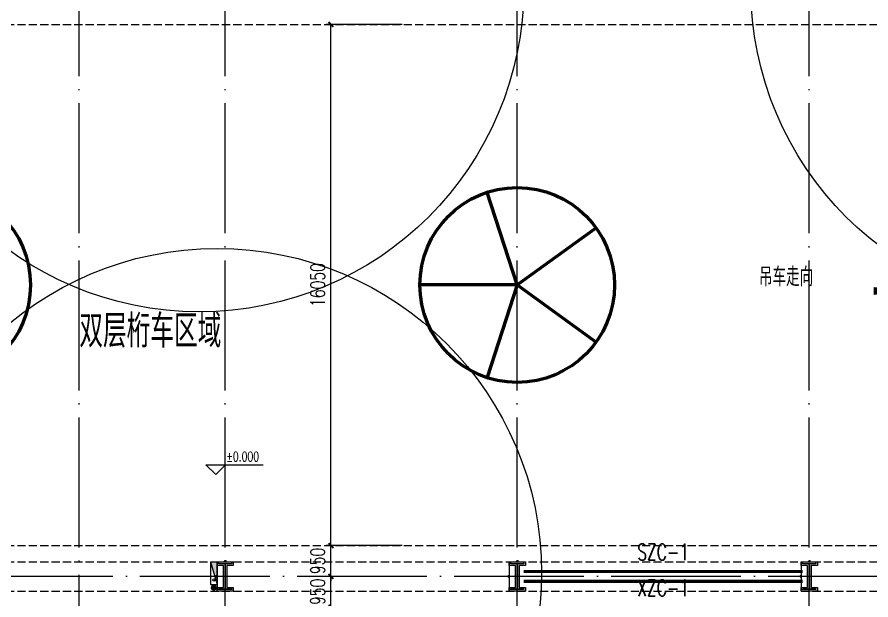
# Model space of a CAD drawing. Extents: x -1313754 to 847533, y 489853 to 941203.
# Drawn here: x -207268 to -180956, y 602046 to 619996 of the extents above; entities that cross this region are included whole.
import ezdxf
from ezdxf.enums import TextEntityAlignment as Align

# ---------------------------------------------------------------- set-up
doc = ezdxf.new("R2010")
doc.units = 0
doc.header["$LTSCALE"] = 1000
doc.header["$MEASUREMENT"] = 0
for name, pattern in [('CENTER', [2, 1.25, -0.25, 0.25, -0.25]), ('DASH', [0.35, 0.25, -0.1]), ('DOTE', [2.42, 2, -0.2, 0.02, -0.2])]:
    doc.linetypes.add(name, pattern=pattern)
doc.layers.get('Defpoints').update_dxf_attribs({"color": 210})
for name, color, linetype in [('A-AXIS-DOTE', 14, 'DOTE'), ('A-AXIS-DP', 126, 'Continuous'), ('A-HATCH-2', 251, 'Continuous'), ('A-LIN-V', 9, 'Continuous'), ('A-WINDOW', 140, 'Continuous'), ('AS-COLN', 6, 'Continuous'), ('AS-WALL', 40, 'Continuous'), ('PUB_TEXT', 7, 'Continuous'), ('SB_ZF消火栓', 10, 'Continuous'), ('SB_ZF消火栓M', 10, 'Continuous'), ('建-标高', 3, 'Continuous'), ('建-箭头', 3, 'Continuous')]:
    doc.layers.add(name, color=color, linetype=linetype)
for name, color, linetype, lineweight in [('LG-ZF消防', 1, 'Continuous', 60), ('THIN', 7, 'Continuous', 0), ('柱间支撑', 6, 'CENTER', 0)]:
    doc.layers.add(name, color=color, linetype=linetype, lineweight=lineweight)
doc.styles.add('_TCH_DIM_T3', font='SIMPLEX', dxfattribs={"width": 0.705882, "bigfont": 'GBCBIG'})
doc.styles.add('A-STANDARD', font='SIMPLEX', dxfattribs={"bigfont": 'GBCBIG'})
doc.styles.get("Standard").update_dxf_attribs({"font": 'gbenor.shx', "bigfont": 'gbcbig.shx'})
doc.styles.add('TSSD_Rein', font='tj-romans1.shx', dxfattribs={"width": 0.7, "bigfont": 'tj-hztxt.shx'})
doc.dimstyles.new('_TCH_ARCH&&10', dxfattribs={"dimtxt": 29.75, "dimasz": 10, "dimexe": 10, "dimexo": 10, "dimgap": 12.625, "dimtad": 1, "dimdec": 0, "dimzin": 0, "dimdsep": 46, "dimtxsty": '_TCH_DIM_T3', "dimblk": 'ARCHTICK', "dimcen": 0.09, "dimclrt": 7, "dimazin": 2, "dimtfac": 1, "dimtdec": 0, "dimtix": 1, "dimtmove": 2, "dimatfit": 3, "dimfxl": 0, "dimtolj": 1, "dimtzin": 0, "dimarcsym": 0})
doc.dimstyles.new('_TCH_ARCH&&150', dxfattribs={"dimtxt": 446.25, "dimasz": 150, "dimexe": 150, "dimexo": 150, "dimgap": 189.375, "dimtad": 1, "dimdec": 0, "dimzin": 0, "dimdsep": 46, "dimtxsty": '_TCH_DIM_T3', "dimblk": 'ARCHTICK', "dimcen": 0.09, "dimclrt": 7, "dimazin": 2, "dimtfac": 1, "dimtdec": 0, "dimtix": 1, "dimtmove": 2, "dimatfit": 3, "dimfxl": 0, "dimtolj": 1, "dimtzin": 0, "dimarcsym": 0})

# ---------------------------------------------------------------- blocks, each defined once
blk = doc.blocks.new('dote')
at = {"layer": 'A-AXIS-DOTE', "ltscale": 2}
for p, q in [((15382.2, -264080), (15382.2, -167560.7)), ((19882.2, -264080), (19882.2, -167560.7)), ((28882.2, -264080), (28882.2, -167560.7)), ((37882.2, -264080), (37882.2, -167560.7)), ((98696.4, -202050), (-97273.6, -202050))]:
    blk.add_line(p, q, dxfattribs=at)
blk = doc.blocks.new('_ArchTick')
at = {"color": 0, "linetype": 'ByBlock', "const_width": 0.4}
blk.add_lwpolyline([(-0.5, -0.5), (0.5, 0.5)], dxfattribs=at)
blk = doc.blocks.new('*D1782')
at = {"layer": 'A-WINDOW', "color": 0, "lineweight": -2}
for p, q in [((-195400, 619770), (-197744, 619770)), ((-197594, 603720), (-197594, 619770)), ((-195400, 603720), (-197744, 603720))]:
    blk.add_line(p, q, dxfattribs=at)
at = {"layer": 'Defpoints', "color": 0}
for p in [(-197594, 619770), (-195250, 619770), (-195250, 603720)]:
    blk.add_point(p, dxfattribs=at)
at = {"layer": 'A-WINDOW', "color": 0, "lineweight": -2, "xscale": 150, "yscale": 150, "zscale": 150}
for p, rotation in [((-197594, 619770), 90), ((-197594, 603720), 270)]:
    blk.add_blockref('_ArchTick', p, dxfattribs=dict(at, rotation=rotation))
at = {"layer": 'A-WINDOW', "color": 7, "insert": (-198006, 611745), "char_height": 446.2, "attachment_point": 5, "rotation": 90, "style": '_TCH_DIM_T3'}
blk.add_mtext('\\A1;16050', dxfattribs=at)
blk = doc.blocks.new('*D1783')
at = {"layer": 'A-WINDOW', "color": 0, "lineweight": -2}
for p, q in [((-197594, 603720), (-197594, 603870)), ((-195400, 603720), (-197744, 603720)), ((-197594, 602770), (-197594, 603720)), ((-195400, 602770), (-197744, 602770)), ((-197594, 602770), (-197594, 602620))]:
    blk.add_line(p, q, dxfattribs=at)
at = {"layer": 'Defpoints', "color": 0}
for p in [(-197594, 603720), (-195250, 603720), (-195250, 602770)]:
    blk.add_point(p, dxfattribs=at)
at = {"layer": 'A-WINDOW', "color": 0, "lineweight": -2, "xscale": 150, "yscale": 150, "zscale": 150}
for p, rotation in [((-197594, 603720), 270), ((-197594, 602770), 90)]:
    blk.add_blockref('_ArchTick', p, dxfattribs=dict(at, rotation=rotation))
at = {"layer": 'A-WINDOW', "color": 7, "insert": (-198006, 603245), "char_height": 446.2, "attachment_point": 5, "rotation": 90, "style": '_TCH_DIM_T3'}
blk.add_mtext('\\A1;950', dxfattribs=at)
blk = doc.blocks.new('*D1784')
at = {"layer": 'A-WINDOW', "color": 0, "lineweight": -2}
for p, q in [((-197594, 602770), (-197594, 602920)), ((-195400, 602770), (-197744, 602770)), ((-197594, 601820), (-197594, 602770)), ((-195400, 601820), (-197744, 601820)), ((-197594, 601820), (-197594, 601670))]:
    blk.add_line(p, q, dxfattribs=at)
at = {"layer": 'Defpoints', "color": 0}
for p in [(-197594, 602770), (-195250, 602770), (-195250, 601820)]:
    blk.add_point(p, dxfattribs=at)
at = {"layer": 'A-WINDOW', "color": 0, "lineweight": -2, "xscale": 150, "yscale": 150, "zscale": 150}
for p, rotation in [((-197594, 602770), 270), ((-197594, 601820), 90)]:
    blk.add_blockref('_ArchTick', p, dxfattribs=dict(at, rotation=rotation))
at = {"layer": 'A-WINDOW', "color": 7, "insert": (-198006, 602295), "char_height": 446.2, "attachment_point": 5, "rotation": 90, "style": '_TCH_DIM_T3'}
blk.add_mtext('\\A1;950', dxfattribs=at)
blk = doc.blocks.new('w4324324')
at = {"layer": 'A-HATCH-2', "lineweight": 60}
for q in [(-1694760, 686605), (-1697614, 684532), (-1691907, 684532), (-1696524, 681178), (-1692997, 681178)]:
    blk.add_line((-1694760, 683605), q, dxfattribs=at)
blk.add_circle((-1694760, 683605), 3000, dxfattribs=at)
blk = doc.blocks.new('342343')
at = {"layer": 'A-LIN-V'}
for p in [(1084560, 9556), (1084560, -8444)]:
    blk.add_blockref('w4324324', p, dxfattribs=at)
blk = doc.blocks.new('*D1767')
at = {"layer": 'A-AXIS-DP', "color": 0, "lineweight": -2}
for p, q in [((-165054, 621030), (-165054, 621079)), ((-165054, 621069), (-164654, 621069)), ((-164654, 621030), (-164654, 621079))]:
    blk.add_line(p, q, dxfattribs=at)
at = {"layer": 'Defpoints', "color": 0}
for p in [(-165054, 621020), (-164654, 621069), (-164654, 621020)]:
    blk.add_point(p, dxfattribs=at)
at = {"layer": 'A-AXIS-DP', "color": 0, "lineweight": -2, "xscale": 10, "yscale": 10, "zscale": 10, "rotation": 180}
blk.add_blockref('_ArchTick', (-165054, 621069), dxfattribs=at)
at = {"layer": 'A-AXIS-DP', "color": 0, "lineweight": -2, "xscale": 10, "yscale": 10, "zscale": 10}
blk.add_blockref('_ArchTick', (-164654, 621069), dxfattribs=at)
at = {"layer": 'A-AXIS-DP', "color": 7, "insert": (-164854, 621096), "char_height": 29.8, "attachment_point": 5, "style": '_TCH_DIM_T3'}
blk.add_mtext('\\A1;400', dxfattribs=at)
blk = doc.blocks.new('*D1768')
at = {"layer": 'A-AXIS-DP', "color": 0, "lineweight": -2}
for p, q in [((-165064, 621020), (-165105, 621020)), ((-165095, 620220), (-165095, 621020)), ((-165064, 620220), (-165105, 620220))]:
    blk.add_line(p, q, dxfattribs=at)
at = {"layer": 'Defpoints', "color": 0}
for p in [(-165095, 621020), (-165054, 621020), (-165054, 620220)]:
    blk.add_point(p, dxfattribs=at)
at = {"layer": 'A-AXIS-DP', "color": 0, "lineweight": -2, "xscale": 10, "yscale": 10, "zscale": 10}
for p, rotation in [((-165095, 621020), 90), ((-165095, 620220), 270)]:
    blk.add_blockref('_ArchTick', p, dxfattribs=dict(at, rotation=rotation))
at = {"layer": 'A-AXIS-DP', "color": 7, "insert": (-165123, 620620), "char_height": 29.8, "attachment_point": 5, "rotation": 90, "style": '_TCH_DIM_T3'}
blk.add_mtext('\\A1;800', dxfattribs=at)
blk = doc.blocks.new('23124232432')
at = {"layer": '柱间支撑', "const_width": 100}
for points in [[(-183054, 602920), (-191654, 602920)], [(-183054, 602620), (-191654, 602620)]]:
    blk.add_lwpolyline(points, dxfattribs=at)
at = {"layer": 'THIN', "style": 'TSSD_Rein', "width": 0.7}
for s, p in [('SZC-1', (-187354, 603120)), ('XZC-1', (-187354, 602016))]:
    blk.add_text(s, height=500, dxfattribs=at).set_placement(p, align=Align.BOTTOM_CENTER)
blk = doc.blocks.new('A$C5D961328')
at = {"layer": 'SB_ZF消火栓'}
blk.add_hatch(color=256, dxfattribs=at).paths.add_polyline_path([(0, 40), (700, 40), (700, 240)])
at = {"layer": 'A-LIN-V', "ltscale": 500}
blk.add_circle((350, 40), 10001, dxfattribs=at)
at = {"layer": 'SB_ZF消火栓'}
for p, q in [((700, 240), (0, 240)), ((0, 240), (0, 40)), ((700, 240), (0, 40)), ((0, 40), (700, 40)), ((700, 240), (700, 40))]:
    blk.add_line(p, q, dxfattribs=at)
at = {"layer": 'SB_ZF消火栓', "color": 1}
blk.add_circle((140, 140), 32.5, dxfattribs=at)
blk = doc.blocks.new('we42342343234')
at = {"layer": 'LG-ZF消防'}
blk.add_circle((-201204, 602420), 50, dxfattribs=at)
at = {"layer": 'SB_ZF消火栓M'}
for p, rotation in [((-201304, 620960), 180), ((-174304, 620960), 180), ((-201064, 602520), 90)]:
    blk.add_blockref('A$C5D961328', p, dxfattribs=dict(at, rotation=rotation))
blk = doc.blocks.new('234243242332')
at = {"layer": 'SB_ZF消火栓'}
blk.add_blockref('we42342343234', (0, 0), dxfattribs=at)
blk = doc.blocks.new('4324324')
at = {"layer": 'A-HATCH-2', "linetype": 'DASH'}
for p, q in [((-294754.2, 619770), (-135554.2, 619770)), ((-294754.2, 603720.1), (-128854.2, 603720.1)), ((-294754.2, 603220.1), (-128854.2, 603220.1)), ((-294754.2, 602320), (-128854.2, 602320))]:
    blk.add_line(p, q, dxfattribs=at)
at = {"layer": 'A-WINDOW'}
for p1, p2, picture, middle in [((-195250, 603720.1), (-195250, 619770), '*D1782', (-198006.3, 611745.1)), ((-195250, 602770), (-195250, 603720.1), '*D1783', (-198006.3, 603245.1)), ((-195250, 601820), (-195250, 602770), '*D1784', (-198006.3, 602295))]:
    dim = blk.add_aligned_dim(p1=p1, p2=p2, distance=2343.8, dimstyle='_TCH_ARCH&&150', dxfattribs=at)
    dim.commit()
    dim.dimension.update_dxf_attribs({"geometry": picture, "text_midpoint": middle})
blk = doc.blocks.new('w42343243')
at = {"layer": 'A-HATCH-2'}
blk.add_lwpolyline([(-165104.2, 621070), (-164604.2, 621070), (-164604.2, 620958), (-164800.2, 620958), (-164800.2, 620282), (-164604.2, 620282), (-164604.2, 620170), (-165104.2, 620170), (-165104.2, 620282), (-164908.2, 620282), (-164908.2, 620958), (-165104.2, 620958)], close=True, dxfattribs=at)
at = {"layer": 'AS-COLN', "color": 3}
blk.add_lwpolyline([(-165054.2, 621020), (-164654.2, 621020), (-164654.2, 621008), (-164850.2, 621008), (-164850.2, 620232), (-164654.2, 620232), (-164654.2, 620220), (-165054.2, 620220), (-165054.2, 620232), (-164858.2, 620232), (-164858.2, 621008), (-165054.2, 621008)], close=True, dxfattribs=at)
at = {"layer": 'A-AXIS-DP'}
for p1, p2, distance, picture, middle in [((-165054.2, 620220), (-165054.2, 621020), 41.2, '*D1768', (-165122.9, 620620)), ((-165054.2, 621020), (-164654.2, 621020), 48.8, '*D1767', (-164854.2, 621096.2))]:
    dim = blk.add_aligned_dim(p1=p1, p2=p2, distance=distance, dimstyle='_TCH_ARCH&&10', dxfattribs=at)
    dim.commit()
    dim.dimension.update_dxf_attribs({"geometry": picture, "text_midpoint": middle})
blk = doc.blocks.new('42343')
at = {"layer": 'A-WINDOW'}
for p in [(-36000, -17850), (-27000, -17850), (-18000, -17850)]:
    blk.add_blockref('w42343243', p, dxfattribs=at)

msp = doc.modelspace()

# ---------------------------------------------------------------- linework, layer by layer
at = {"layer": '建-标高'}
for p, q in [((-201146.4, 605905), (-201446.4, 606205)), ((-201446.4, 606205), (-199686.4, 606205)), ((-201146.4, 605905), (-200846.4, 606205))]:
    msp.add_line(p, q, dxfattribs=at)
at = {"layer": '建-箭头'}
msp.add_lwpolyline([(-186866.4, 611560, 0, 0, 0), (-179966.4, 611560, 0, 240, 0), (-180866.4, 611560, 0, 0, 0)], format="xyseb", dxfattribs=at)

# ---------------------------------------------------------------- block references
at = {"layer": 'A-LIN-V', "rotation": 90}
msp.add_blockref('342343', (483306.5, 1221945), dxfattribs=at)
at = {"layer": 'A-WINDOW'}
for name in ['42343', '4324324']:
    msp.add_blockref(name, (0, 0), dxfattribs=at)
at = {"layer": 'AS-WALL'}
msp.add_blockref('dote', (-220736.4, 804820), dxfattribs=at)
at = {"layer": 'SB_ZF消火栓', "linetype": 'Continuous'}
msp.add_blockref('234243242332', (0, 0), dxfattribs=at)
at = {"layer": '柱间支撑'}
msp.add_blockref('23124232432', (0, 0), dxfattribs=at)

# ---------------------------------------------------------------- texts
at = {"layer": 'PUB_TEXT', "style": 'A-STANDARD'}
msp.add_text('吊车走向', height=578.72, dxfattribs=at).set_placement((-184404, 611706.9))
at = {"layer": 'PUB_TEXT'}
msp.add_text('双层桁车区域', height=1012.77, dxfattribs=at).set_placement((-205349.3, 609819.2))
at = {"layer": 'PUB_TEXT', "style": 'A-STANDARD', "width": 0.705882}
msp.add_text('%%P0.000', height=297.5, dxfattribs=at).set_placement((-200816.4, 606310))

doc.saveas('drawing.dxf')
